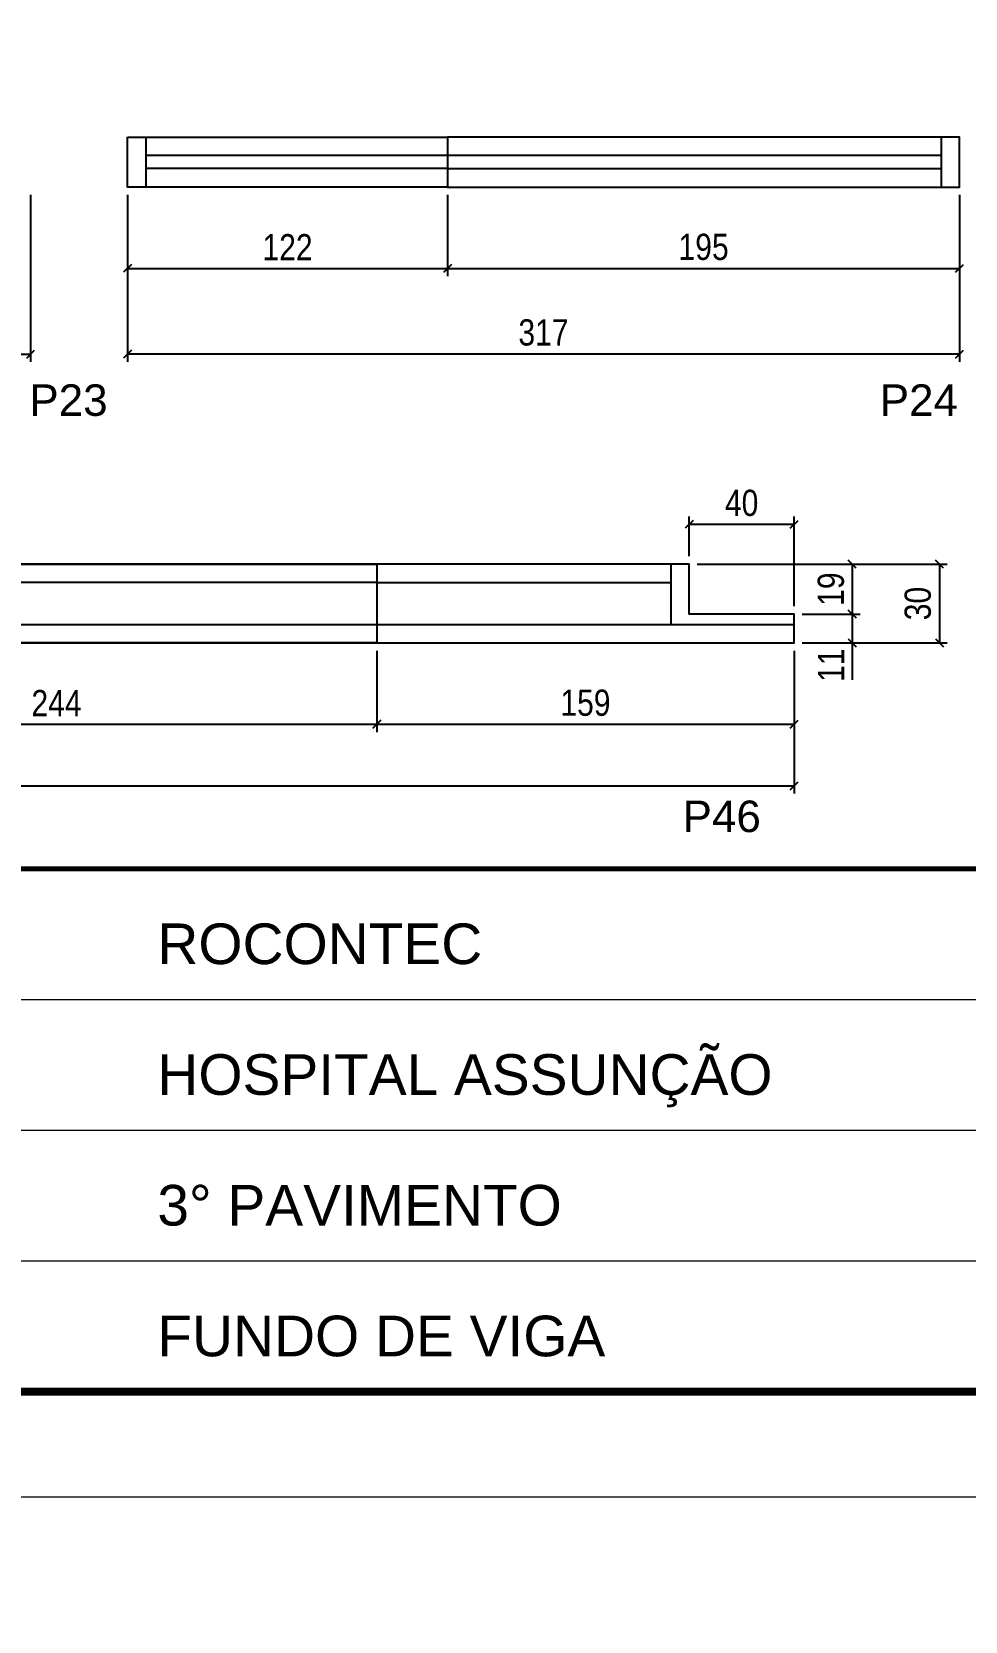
# Model space of a CAD drawing. Extents: x 2216 to 194001, y 226 to 38185.
# Drawn here: x 6051 to 6406, y 2476 to 3081 of the extents above; entities that cross this region are included whole.
import ezdxf

# ---------------------------------------------------------------- set-up
doc = ezdxf.new("R2010")
doc.units = 0
doc.linetypes.add('CONTINUO', pattern=[0])
doc.linetypes.add('DASHED', pattern=[0.75, 0.5, -0.25])
doc.layers.add('00 - FELIPE', color=2, linetype='Continuous', plot=False)
for name, color, linetype in [('5', 5, 'Continuous'), ('COTA', 241, 'Continuous'), ('Painéis', 200, 'Continuous'), ('SARR_2.2x7', 40, 'Continuous')]:
    doc.layers.add(name, color=color, linetype=linetype)
for name, color, linetype, lineweight in [('Folhas', 255, 'Continuous', 9), ('Romaneio', 3, 'Continuous', 13), ('SARRAFO DE PRESSAO', 251, 'DASHED', 9)]:
    doc.layers.add(name, color=color, linetype=linetype, lineweight=lineweight)
doc.styles.add('ARIAL', font='arial.ttf')
doc.styles.add('COTA TECNICA', font='techl___.ttf', dxfattribs={"height": 10})
doc.styles.add('COTA TECNICA-50', font='techl___.ttf', dxfattribs={"height": 10})
doc.styles.get("Standard").update_dxf_attribs({"font": 'arial.ttf'})
doc.dimstyles.new('COTA PAINEL-50', dxfattribs={"dimtxt": 10, "dimasz": 3, "dimexe": 3, "dimexo": 3, "dimgap": 3, "dimtad": 1, "dimdec": 1, "dimzin": 12, "dimdsep": 46, "dimtxsty": 'COTA TECNICA-50', "dimblk1": 'OBLIQUE', "dimblk2": 'OBLIQUE', "dimsah": 1, "dimcen": 0.9, "dimclrd": 4, "dimclre": 4, "dimclrt": 240, "dimadec": 1, "dimazin": 3, "dimtfac": 1, "dimtdec": 1, "dimtmove": 0, "dimatfit": 3, "dimfxl": 1, "dimtolj": 1, "dimtzin": 12, "dimarcsym": 0})
doc.dimstyles.new('PAINEL', dxfattribs={"dimtxt": 10, "dimasz": 3, "dimexe": 3, "dimexo": 3, "dimgap": 3, "dimtad": 1, "dimdec": 1, "dimzin": 12, "dimdsep": 46, "dimtxsty": 'COTA TECNICA', "dimblk1": 'OBLIQUE', "dimblk2": 'OBLIQUE', "dimsah": 1, "dimcen": 0.9, "dimclrd": 4, "dimclre": 4, "dimclrt": 240, "dimadec": 1, "dimazin": 3, "dimtfac": 1, "dimtdec": 1, "dimtmove": 0, "dimatfit": 3, "dimfxl": 1, "dimtolj": 1, "dimtzin": 12, "dimarcsym": 0})

# ---------------------------------------------------------------- blocks, each defined once
blk = doc.blocks.new('9999999999')
at = {"color": 30, "linetype": 'CONTINUO'}
for p, q in [((98564.56, 34379.64), (99583.98, 34379.64)), ((98564.56, 34329.83), (99487.98, 34329.83)), ((98564.56, 34280.02), (99487.98, 34280.02))]:
    blk.add_line(p, q, dxfattribs=at)
at = {"color": 30, "linetype": 'CONTINUO', "const_width": 2}
blk.add_lwpolyline([(99583.98, 34230.21), (99583.98, 34414.45, 0.414214), (99568.98, 34429.45), (98228.98, 34429.45, 0.414214), (98213.98, 34414.45), (98213.98, 34245.21, 0.414214), (98228.98, 34230.21), (99583.98, 34230.21)], format="xyb", dxfattribs=at)
at = {"layer": 'Folhas'}
blk.add_lwpolyline([(98138.98, 34190.21), (99623.98, 34190.21), (99623.98, 35240.21), (98138.98, 35240.21)], close=True, dxfattribs=at)
at = {"layer": 'Folhas', "color": 30, "const_width": 3}
blk.add_lwpolyline([(98213.98, 34230.21), (99583.98, 34230.21), (99583.98, 35200.21), (98213.98, 35200.21)], close=True, dxfattribs=at)
at = {"color": 7, "linetype": 'Continuous', "ltscale": 5, "style": 'ARIAL'}
for s, height, p in [('ROCONTEC', 15.483, (98837.68, 34393.13)), ('HOSPITAL ASSUNÇÃO', 15.4829, (98837.68, 34343.32)), ('3° PAVIMENTO', 15.4829, (98837.68, 34293.51)), ('FUNDO DE VIGA', 15.4829, (98837.68, 34243.7))]:
    blk.add_text(s, height=height, dxfattribs=at).set_placement(p)
blk = doc.blocks.new('_Oblique')
at = {"color": 0, "linetype": 'ByBlock', "lineweight": -2}
blk.add_line((-0.5, -0.5), (0.5, 0.5), dxfattribs=at)
blk = doc.blocks.new('*D101')
at = {"layer": 'COTA', "color": 4, "linetype": 'ByBlock', "lineweight": -2, "transparency": 16777216}
for p, q in [((5571.96, 2845.56), (5571.96, 2791.12)), ((6340.96, 2845.56), (6340.96, 2791.12)), ((5571.96, 2794.12), (6340.96, 2794.12))]:
    blk.add_line(p, q, dxfattribs=at)
at = {"layer": 'Defpoints', "color": 0, "linetype": 'ByBlock', "transparency": 16777216}
for p in [(5571.96, 2848.56), (6340.96, 2848.56), (6340.96, 2794.12)]:
    blk.add_point(p, dxfattribs=at)
at = {"layer": 'COTA', "color": 4, "linetype": 'ByBlock', "lineweight": -2, "transparency": 16777216, "xscale": 3, "yscale": 3, "zscale": 3, "rotation": 180}
blk.add_blockref('_Oblique', (5571.96, 2794.12), dxfattribs=at)
at = {"layer": 'COTA', "color": 4, "linetype": 'ByBlock', "lineweight": -2, "transparency": 16777216, "xscale": 3, "yscale": 3, "zscale": 3}
blk.add_blockref('_Oblique', (6340.96, 2794.12), dxfattribs=at)
at = {"layer": 'COTA', "color": 240, "linetype": 'ByBlock', "transparency": 16777216, "insert": (5956.46, 2802.25), "char_height": 10, "attachment_point": 5, "style": 'COTA TECNICA-50'}
blk.add_mtext('\\A1;769', dxfattribs=at)
blk = doc.blocks.new('*D102')
at = {"layer": 'COTA', "color": 4, "linetype": 'ByBlock', "lineweight": -2, "transparency": 16777216}
for p, q in [((6303.96, 2878.56), (6399.32, 2878.56)), ((6396.32, 2878.56), (6396.32, 2848.56)), ((6343.96, 2848.56), (6399.32, 2848.56))]:
    blk.add_line(p, q, dxfattribs=at)
at = {"layer": 'Defpoints', "color": 0, "linetype": 'ByBlock', "transparency": 16777216}
for p in [(6300.96, 2878.56), (6340.96, 2848.56), (6396.32, 2848.56)]:
    blk.add_point(p, dxfattribs=at)
at = {"layer": 'COTA', "color": 4, "linetype": 'ByBlock', "lineweight": -2, "transparency": 16777216, "xscale": 3, "yscale": 3, "zscale": 3}
for p, rotation in [((6396.32, 2878.56), 90), ((6396.32, 2848.56), 270)]:
    blk.add_blockref('_Oblique', p, dxfattribs=dict(at, rotation=rotation))
at = {"layer": 'COTA', "color": 240, "linetype": 'ByBlock', "transparency": 16777216, "insert": (6388.1, 2863.56), "char_height": 10, "attachment_point": 5, "rotation": 90, "style": 'COTA TECNICA-50'}
blk.add_mtext('\\A1;30', dxfattribs=at)
blk = doc.blocks.new('*D134')
at = {"layer": 'COTA', "color": 4, "linetype": 'ByBlock', "lineweight": -2, "transparency": 16777216}
for p, q in [((5925.63, 3019.27), (5925.63, 2955.6)), ((6050.11, 3019.27), (6050.11, 2955.6)), ((5925.63, 2958.6), (6050.11, 2958.6))]:
    blk.add_line(p, q, dxfattribs=at)
at = {"layer": 'Defpoints', "color": 0, "linetype": 'ByBlock', "transparency": 16777216}
for p in [(5925.63, 3022.27), (6050.11, 3022.27), (6050.11, 2958.6)]:
    blk.add_point(p, dxfattribs=at)
at = {"layer": 'COTA', "color": 4, "linetype": 'ByBlock', "lineweight": -2, "transparency": 16777216, "xscale": 3, "yscale": 3, "zscale": 3, "rotation": 180}
blk.add_blockref('_Oblique', (5925.63, 2958.6), dxfattribs=at)
at = {"layer": 'COTA', "color": 4, "linetype": 'ByBlock', "lineweight": -2, "transparency": 16777216, "xscale": 3, "yscale": 3, "zscale": 3}
blk.add_blockref('_Oblique', (6050.11, 2958.6), dxfattribs=at)
at = {"layer": 'COTA', "color": 240, "linetype": 'ByBlock', "transparency": 16777216, "insert": (5987.87, 2966.7), "char_height": 10, "attachment_point": 5, "style": 'COTA TECNICA-50'}
blk.add_mtext('\\A1;124.5', dxfattribs=at)
blk = doc.blocks.new('*D135')
at = {"layer": 'Defpoints', "color": 0, "linetype": 'ByBlock', "transparency": 16777216}
for p in [(6086.97, 3022.27), (6208.97, 3022.27), (6208.97, 2991.27)]:
    blk.add_point(p, dxfattribs=at)
at = {"layer": 'Romaneio', "color": 4, "linetype": 'ByBlock', "lineweight": -2, "transparency": 16777216}
for p, q in [((6086.97, 3019.27), (6086.97, 2988.27)), ((6208.97, 3019.27), (6208.97, 2988.27)), ((6086.97, 2991.27), (6208.97, 2991.27))]:
    blk.add_line(p, q, dxfattribs=at)
at = {"layer": 'Romaneio', "color": 4, "linetype": 'ByBlock', "lineweight": -2, "transparency": 16777216, "xscale": 3, "yscale": 3, "zscale": 3}
for p, rotation in [((6086.97, 2991.27), 180.0000727987055), ((6208.97, 2991.27), 7.279870543824064e-05)]:
    blk.add_blockref('_Oblique', p, dxfattribs=dict(at, rotation=rotation))
at = {"layer": 'Romaneio', "color": 240, "linetype": 'ByBlock', "transparency": 16777216, "insert": (6147.97, 2999.33), "char_height": 10, "attachment_point": 5, "rotation": 0.00007, "style": 'COTA TECNICA-50'}
blk.add_mtext('\\A1;122', dxfattribs=at)
blk = doc.blocks.new('*D136')
at = {"layer": 'Defpoints', "color": 0, "linetype": 'ByBlock', "transparency": 16777216}
for p in [(6208.97, 3022.27), (6403.97, 3022.27), (6403.97, 2991.27)]:
    blk.add_point(p, dxfattribs=at)
at = {"layer": 'Romaneio', "color": 4, "linetype": 'ByBlock', "lineweight": -2, "transparency": 16777216}
for p, q in [((6208.97, 3019.27), (6208.97, 2988.27)), ((6403.97, 3019.27), (6403.97, 2988.27)), ((6208.97, 2991.27), (6403.97, 2991.27))]:
    blk.add_line(p, q, dxfattribs=at)
at = {"layer": 'Romaneio', "color": 4, "linetype": 'ByBlock', "lineweight": -2, "transparency": 16777216, "xscale": 3, "yscale": 3, "zscale": 3, "rotation": 180}
blk.add_blockref('_Oblique', (6208.97, 2991.27), dxfattribs=at)
at = {"layer": 'Romaneio', "color": 4, "linetype": 'ByBlock', "lineweight": -2, "transparency": 16777216, "xscale": 3, "yscale": 3, "zscale": 3}
blk.add_blockref('_Oblique', (6403.97, 2991.27), dxfattribs=at)
at = {"layer": 'Romaneio', "color": 240, "linetype": 'ByBlock', "transparency": 16777216, "insert": (6306.47, 2999.41), "char_height": 10, "attachment_point": 5, "style": 'COTA TECNICA-50'}
blk.add_mtext('\\A1;195', dxfattribs=at)
blk = doc.blocks.new('*D137')
at = {"layer": 'COTA', "color": 4, "linetype": 'ByBlock', "lineweight": -2, "transparency": 16777216}
for p, q in [((6086.97, 3019.27), (6086.97, 2955.6)), ((6403.97, 3019.27), (6403.97, 2955.6)), ((6403.97, 2958.6), (6086.97, 2958.6))]:
    blk.add_line(p, q, dxfattribs=at)
at = {"layer": 'Defpoints', "color": 0, "linetype": 'ByBlock', "transparency": 16777216}
for p in [(6086.97, 3022.27), (6403.97, 3022.27), (6086.97, 2958.6)]:
    blk.add_point(p, dxfattribs=at)
at = {"layer": 'COTA', "color": 4, "linetype": 'ByBlock', "lineweight": -2, "transparency": 16777216, "xscale": 3, "yscale": 3, "zscale": 3, "rotation": 180}
blk.add_blockref('_Oblique', (6086.97, 2958.6), dxfattribs=at)
at = {"layer": 'COTA', "color": 4, "linetype": 'ByBlock', "lineweight": -2, "transparency": 16777216, "xscale": 3, "yscale": 3, "zscale": 3}
blk.add_blockref('_Oblique', (6403.97, 2958.6), dxfattribs=at)
at = {"layer": 'COTA', "color": 240, "linetype": 'ByBlock', "transparency": 16777216, "insert": (6245.47, 2966.81), "char_height": 10, "attachment_point": 5, "style": 'COTA TECNICA-50'}
blk.add_mtext('\\A1;317', dxfattribs=at)
blk = doc.blocks.new('*D59')
at = {"layer": 'Defpoints', "color": 0, "linetype": 'ByBlock', "transparency": 16777216}
for p in [(5937.96, 2848.56), (6181.96, 2848.56), (6181.96, 2817.57)]:
    blk.add_point(p, dxfattribs=at)
at = {"layer": 'Romaneio', "color": 4, "linetype": 'ByBlock', "lineweight": -2, "transparency": 16777216}
for p, q in [((5937.96, 2845.56), (5937.96, 2814.57)), ((6181.96, 2845.56), (6181.96, 2814.57)), ((5937.96, 2817.57), (6181.96, 2817.57))]:
    blk.add_line(p, q, dxfattribs=at)
at = {"layer": 'Romaneio', "color": 4, "linetype": 'ByBlock', "lineweight": -2, "transparency": 16777216, "xscale": 3, "yscale": 3, "zscale": 3, "rotation": 180}
blk.add_blockref('_Oblique', (5937.96, 2817.57), dxfattribs=at)
at = {"layer": 'Romaneio', "color": 4, "linetype": 'ByBlock', "lineweight": -2, "transparency": 16777216, "xscale": 3, "yscale": 3, "zscale": 3}
blk.add_blockref('_Oblique', (6181.96, 2817.57), dxfattribs=at)
at = {"layer": 'Romaneio', "color": 240, "linetype": 'ByBlock', "transparency": 16777216, "insert": (6059.96, 2825.64), "char_height": 10, "attachment_point": 5, "style": 'COTA TECNICA-50'}
blk.add_mtext('\\A1;244', dxfattribs=at)
blk = doc.blocks.new('*D191')
at = {"layer": 'COTA', "color": 4, "linetype": 'ByBlock', "lineweight": -2, "transparency": 16777216}
for p, q in [((6181.96, 2845.56), (6181.96, 2814.57)), ((6340.96, 2845.56), (6340.96, 2814.57)), ((6181.96, 2817.57), (6340.96, 2817.57))]:
    blk.add_line(p, q, dxfattribs=at)
at = {"layer": 'Defpoints', "color": 0, "linetype": 'ByBlock', "transparency": 16777216}
for p in [(6181.96, 2848.56), (6340.96, 2848.56), (6340.96, 2817.57)]:
    blk.add_point(p, dxfattribs=at)
at = {"layer": 'COTA', "color": 4, "linetype": 'ByBlock', "lineweight": -2, "transparency": 16777216, "xscale": 3, "yscale": 3, "zscale": 3, "rotation": 180}
blk.add_blockref('_Oblique', (6181.96, 2817.57), dxfattribs=at)
at = {"layer": 'COTA', "color": 4, "linetype": 'ByBlock', "lineweight": -2, "transparency": 16777216, "xscale": 3, "yscale": 3, "zscale": 3}
blk.add_blockref('_Oblique', (6340.96, 2817.57), dxfattribs=at)
at = {"layer": 'COTA', "color": 240, "linetype": 'ByBlock', "transparency": 16777216, "insert": (6261.46, 2825.71), "char_height": 10, "attachment_point": 5, "style": 'COTA TECNICA-50'}
blk.add_mtext('\\A1;159', dxfattribs=at)
blk = doc.blocks.new('*D194')
at = {"layer": 'COTA', "color": 4, "linetype": 'ByBlock', "lineweight": -2, "transparency": 16777216}
for p, q in [((6343.96, 2859.56), (6366.08, 2859.56)), ((6363.08, 2859.56), (6363.08, 2848.56)), ((6343.96, 2848.56), (6366.08, 2848.56)), ((6363.08, 2848.56), (6363.08, 2834.47))]:
    blk.add_line(p, q, dxfattribs=at)
at = {"layer": 'Defpoints', "color": 0, "linetype": 'ByBlock', "transparency": 16777216}
for p in [(6340.96, 2859.56), (6340.96, 2848.56), (6363.08, 2848.56)]:
    blk.add_point(p, dxfattribs=at)
at = {"layer": 'COTA', "color": 4, "linetype": 'ByBlock', "lineweight": -2, "transparency": 16777216, "xscale": 3, "yscale": 3, "zscale": 3}
for p, rotation in [((6363.08, 2859.56), 90), ((6363.08, 2848.56), 270)]:
    blk.add_blockref('_Oblique', p, dxfattribs=dict(at, rotation=rotation))
at = {"layer": 'COTA', "color": 240, "linetype": 'ByBlock', "transparency": 16777216, "insert": (6355.02, 2840.02), "char_height": 10, "attachment_point": 5, "rotation": 90, "style": 'COTA TECNICA-50'}
blk.add_mtext('\\A1;11', dxfattribs=at)
blk = doc.blocks.new('*D61')
at = {"layer": 'COTA', "color": 4, "linetype": 'ByBlock', "lineweight": -2, "transparency": 16777216}
for p, q in [((6303.96, 2878.56), (6366.08, 2878.56)), ((6363.08, 2878.56), (6363.08, 2859.56)), ((6343.96, 2859.56), (6366.08, 2859.56))]:
    blk.add_line(p, q, dxfattribs=at)
at = {"layer": 'Defpoints', "color": 0, "linetype": 'ByBlock', "transparency": 16777216}
for p in [(6300.96, 2878.56), (6340.96, 2859.56), (6363.08, 2859.56)]:
    blk.add_point(p, dxfattribs=at)
at = {"layer": 'COTA', "color": 4, "linetype": 'ByBlock', "lineweight": -2, "transparency": 16777216, "xscale": 3, "yscale": 3, "zscale": 3}
for p, rotation in [((6363.08, 2878.56), 90), ((6363.08, 2859.56), 270)]:
    blk.add_blockref('_Oblique', p, dxfattribs=dict(at, rotation=rotation))
at = {"layer": 'COTA', "color": 240, "linetype": 'ByBlock', "transparency": 16777216, "insert": (6354.99, 2869.06), "char_height": 10, "attachment_point": 5, "rotation": 90, "style": 'COTA TECNICA-50'}
blk.add_mtext('\\A1;19', dxfattribs=at)
blk = doc.blocks.new('*D62')
at = {"layer": 'COTA', "color": 4, "linetype": 'ByBlock', "lineweight": -2, "transparency": 16777216}
for p, q in [((6300.96, 2881.56), (6300.96, 2896.75)), ((6340.96, 2862.56), (6340.96, 2896.75)), ((6300.96, 2893.75), (6340.96, 2893.75))]:
    blk.add_line(p, q, dxfattribs=at)
at = {"layer": 'Defpoints', "color": 0, "linetype": 'ByBlock', "transparency": 16777216}
for p in [(6340.96, 2893.75), (6300.96, 2878.56), (6340.96, 2859.56)]:
    blk.add_point(p, dxfattribs=at)
at = {"layer": 'COTA', "color": 4, "linetype": 'ByBlock', "lineweight": -2, "transparency": 16777216, "xscale": 3, "yscale": 3, "zscale": 3, "rotation": 180}
blk.add_blockref('_Oblique', (6300.96, 2893.75), dxfattribs=at)
at = {"layer": 'COTA', "color": 4, "linetype": 'ByBlock', "lineweight": -2, "transparency": 16777216, "xscale": 3, "yscale": 3, "zscale": 3}
blk.add_blockref('_Oblique', (6340.96, 2893.75), dxfattribs=at)
at = {"layer": 'COTA', "color": 240, "linetype": 'ByBlock', "transparency": 16777216, "insert": (6320.96, 2901.85), "char_height": 10, "attachment_point": 5, "style": 'COTA TECNICA-50'}
blk.add_mtext('\\A1;40', dxfattribs=at)
blk = doc.blocks.new('*D240')
at = {"layer": '00 - FELIPE', "color": 4, "lineweight": -2, "transparency": 16777216}
for p, q in [((4670.34, 1925.59), (4670.34, 1893.92)), ((4715.34, 1925.59), (4715.34, 1893.92)), ((4670.34, 1896.92), (4715.34, 1896.92))]:
    blk.add_line(p, q, dxfattribs=at)
at = {"layer": 'Defpoints', "color": 0, "linetype": 'ByBlock', "transparency": 16777216}
for p in [(193755.23, 38185.02), (193999.23, 38185.02), (193999.23, 38154.03)]:
    blk.add_point(p, dxfattribs=at)
at = {"layer": 'Defpoints', "color": 0, "transparency": 16777216}
for p in [(4670.34, 1928.59), (4715.34, 1928.59), (4715.34, 1896.92)]:
    blk.add_point(p, dxfattribs=at)
at = {"layer": 'Romaneio', "color": 4, "linetype": 'ByBlock', "lineweight": -2, "transparency": 16777216}
for p, q in [((193755.23, 38182.02), (193755.23, 38151.03)), ((193999.23, 38182.02), (193999.23, 38151.03)), ((193755.23, 38154.03), (193999.23, 38154.03))]:
    blk.add_line(p, q, dxfattribs=at)
at = {"layer": '00 - FELIPE', "color": 4, "lineweight": -2, "transparency": 16777216, "xscale": 3, "yscale": 3, "zscale": 3, "rotation": 180}
blk.add_blockref('_Oblique', (4670.34, 1896.92), dxfattribs=at)
at = {"layer": '00 - FELIPE', "color": 4, "lineweight": -2, "transparency": 16777216, "xscale": 3, "yscale": 3, "zscale": 3}
blk.add_blockref('_Oblique', (4715.34, 1896.92), dxfattribs=at)
at = {"layer": 'Romaneio', "color": 4, "linetype": 'ByBlock', "lineweight": -2, "transparency": 16777216, "xscale": 3, "yscale": 3, "zscale": 3, "rotation": 180}
blk.add_blockref('_Oblique', (193755.23, 38154.03), dxfattribs=at)
at = {"layer": 'Romaneio', "color": 4, "linetype": 'ByBlock', "lineweight": -2, "transparency": 16777216, "xscale": 3, "yscale": 3, "zscale": 3}
blk.add_blockref('_Oblique', (193999.23, 38154.03), dxfattribs=at)
at = {"layer": '00 - FELIPE', "color": 240, "transparency": 16777216, "insert": (4692.84, 1905.03), "char_height": 10, "attachment_point": 5, "style": 'COTA TECNICA'}
blk.add_mtext('\\A1;45', dxfattribs=at)
at = {"layer": 'Romaneio', "color": 240, "linetype": 'ByBlock', "transparency": 16777216, "insert": (193877.23, 38162.1), "char_height": 10, "attachment_point": 5, "style": 'COTA TECNICA-50'}
blk.add_mtext('\\A1;244', dxfattribs=at)
blk = doc.blocks.new('*D241')
at = {"layer": '00 - FELIPE', "color": 4, "lineweight": -2, "transparency": 16777216}
for p, q in [((4715.34, 1925.59), (4715.34, 1893.92)), ((4959.37, 1925.59), (4959.37, 1893.92)), ((4715.34, 1896.92), (4959.37, 1896.92))]:
    blk.add_line(p, q, dxfattribs=at)
at = {"layer": 'Defpoints', "color": 0, "linetype": 'ByBlock', "transparency": 16777216}
for p in [(193755.23, 38185.02), (193999.23, 38185.02), (193755.23, 38125.7)]:
    blk.add_point(p, dxfattribs=at)
at = {"layer": 'Defpoints', "color": 0, "transparency": 16777216}
for p in [(4715.34, 1928.59), (4959.37, 1928.59), (4959.37, 1896.92)]:
    blk.add_point(p, dxfattribs=at)
at = {"layer": 'Painéis', "color": 4, "linetype": 'ByBlock', "lineweight": -2, "transparency": 16777216}
for p, q in [((193755.23, 38182.02), (193755.23, 38122.7)), ((193999.23, 38182.02), (193999.23, 38122.7)), ((193999.23, 38125.7), (193755.23, 38125.7))]:
    blk.add_line(p, q, dxfattribs=at)
at = {"layer": '00 - FELIPE', "color": 4, "lineweight": -2, "transparency": 16777216, "xscale": 3, "yscale": 3, "zscale": 3, "rotation": 180}
blk.add_blockref('_Oblique', (4715.34, 1896.92), dxfattribs=at)
at = {"layer": '00 - FELIPE', "color": 4, "lineweight": -2, "transparency": 16777216, "xscale": 3, "yscale": 3, "zscale": 3}
blk.add_blockref('_Oblique', (4959.37, 1896.92), dxfattribs=at)
at = {"layer": 'Painéis', "color": 4, "linetype": 'ByBlock', "lineweight": -2, "transparency": 16777216, "xscale": 3, "yscale": 3, "zscale": 3, "rotation": 180}
blk.add_blockref('_Oblique', (193755.23, 38125.7), dxfattribs=at)
at = {"layer": 'Painéis', "color": 4, "linetype": 'ByBlock', "lineweight": -2, "transparency": 16777216, "xscale": 3, "yscale": 3, "zscale": 3}
blk.add_blockref('_Oblique', (193999.23, 38125.7), dxfattribs=at)
at = {"layer": '00 - FELIPE', "color": 240, "transparency": 16777216, "insert": (4837.36, 1904.99), "char_height": 10, "attachment_point": 5, "style": 'COTA TECNICA'}
blk.add_mtext('\\A1;244', dxfattribs=at)
at = {"layer": 'Painéis', "color": 240, "linetype": 'ByBlock', "transparency": 16777216, "insert": (193877.23, 38133.76), "char_height": 10, "attachment_point": 5, "style": 'COTA TECNICA-50'}
blk.add_mtext('\\A1;2X', dxfattribs=at)

msp = doc.modelspace()

# ---------------------------------------------------------------- linework, layer by layer
at = {"layer": 'Painéis', "linetype": 'Continuous'}
for points in [[(6086.97, 3041.27), (6208.97, 3041.27), (6208.97, 3022.27), (6086.97, 3022.27)], [(6208.97, 3022.27), (6403.97, 3022.27), (6403.97, 3041.27), (6208.97, 3041.27)], [(5937.96, 2878.56), (6181.96, 2878.56), (6181.96, 2848.56), (5937.96, 2848.56)]]:
    msp.add_lwpolyline(points, close=True, dxfattribs=at)
at = {"layer": 'Painéis', "linetype": 'ByBlock'}
msp.add_lwpolyline([(5571.96, 2859.56), (5571.96, 2848.56), (6340.96, 2848.56), (6340.96, 2859.56), (6300.96, 2859.56), (6300.96, 2878.56), (5590.96, 2878.56), (5590.96, 2859.56), (5571.96, 2859.56)], dxfattribs=at)
at = {"layer": 'SARR_2.2x7', "linetype": 'Continuous'}
for p, q in [((6093.97, 3041.27), (6093.97, 3022.27)), ((6396.97, 3041.27), (6396.97, 3022.27)), ((6208.97, 3034.27), (6093.97, 3034.27)), ((6396.97, 3034.27), (6208.97, 3034.27)), ((6208.97, 3029.27), (6093.97, 3029.27)), ((6208.97, 3029.27), (6396.97, 3029.27)), ((6293.96, 2878.56), (6293.96, 2855.56)), ((6181.96, 2871.56), (5937.96, 2871.56)), ((6181.96, 2871.56), (6293.96, 2871.56)), ((5937.96, 2855.56), (6181.96, 2855.56)), ((6181.96, 2855.56), (6340.96, 2855.56))]:
    msp.add_line(p, q, dxfattribs=at)

# ---------------------------------------------------------------- block references
at = {"layer": 'SARRAFO DE PRESSAO', "color": 6, "linetype": 'ByBlock'}
msp.add_blockref('9999999999', (-92739.29, -31666.96), dxfattribs=at)

# ---------------------------------------------------------------- texts
at = {"layer": '5', "linetype": 'Continuous'}
for s, p in [('P23', (6049.61, 2935.08)), ('P24', (6373.56, 2935.08)), ('P46', (6298.46, 2776.48))]:
    msp.add_text(s, height=12, rotation=359.99996, dxfattribs=at).set_placement(p)

# ---------------------------------------------------------------- dimensions: what is measured, and where the dimension line sits
at = {"layer": '00 - FELIPE'}
for base, p1, p2, picture, middle in [((4715.34, 1896.92), (4670.34, 1928.59), (4715.34, 1928.59), '*D240', (4692.84, 1905.03)), ((4959.37, 1896.92), (4715.34, 1928.59), (4959.37, 1928.59), '*D241', (4837.36, 1904.99))]:
    dim = msp.add_linear_dim(base=base, p1=p1, p2=p2, dimstyle='PAINEL', dxfattribs=at)
    dim.commit()
    dim.dimension.update_dxf_attribs({"geometry": picture, "text_midpoint": middle})
at = {"layer": 'COTA', "linetype": 'ByBlock'}
for base, p1, p2, picture, middle in [((6050.11, 2958.6), (5925.63, 3022.27), (6050.11, 3022.27), '*D134', (5987.87, 2966.7)), ((6086.97, 2958.6), (6403.97, 3022.27), (6086.97, 3022.27), '*D137', (6245.47, 2966.81)), ((6340.96, 2893.75), (6300.96, 2878.56), (6340.96, 2859.56), '*D62', (6320.96, 2901.85)), ((6340.96, 2794.12), (5571.96, 2848.56), (6340.96, 2848.56), '*D101', (5956.46, 2802.25)), ((6340.96, 2817.57), (6181.96, 2848.56), (6340.96, 2848.56), '*D191', (6261.46, 2825.71))]:
    dim = msp.add_linear_dim(base=base, p1=p1, p2=p2, dimstyle='COTA PAINEL-50', override={"dimarcsym": 1}, dxfattribs=at)
    dim.commit()
    dim.dimension.update_dxf_attribs({"geometry": picture, "text_midpoint": middle})
for base, p1, p2, picture, middle in [((6396.32, 2848.56), (6300.96, 2878.56), (6340.96, 2848.56), '*D102', (6388.1, 2863.56)), ((6363.08, 2859.56), (6300.96, 2878.56), (6340.96, 2859.56), '*D61', (6354.99, 2869.06)), ((6363.08, 2848.56), (6340.96, 2859.56), (6340.96, 2848.56), '*D194', (6355.02, 2840.02))]:
    dim = msp.add_linear_dim(base=base, p1=p1, p2=p2, angle=90, dimstyle='COTA PAINEL-50', override={"dimarcsym": 1}, dxfattribs=at)
    dim.commit()
    dim.dimension.update_dxf_attribs({"geometry": picture, "text_midpoint": middle})
at = {"layer": 'Romaneio', "linetype": 'ByBlock'}
for p1, p2, picture, middle in [((6086.97, 3022.27), (6208.97, 3022.27), '*D135', (6147.97, 2999.33)), ((6208.97, 3022.27), (6403.97, 3022.27), '*D136', (6306.47, 2999.41)), ((5937.96, 2848.56), (6181.96, 2848.56), '*D59', (6059.96, 2825.64))]:
    dim = msp.add_aligned_dim(p1=p1, p2=p2, distance=-30.99, dimstyle='COTA PAINEL-50', override={"dimarcsym": 1}, dxfattribs=at)
    dim.commit()
    dim.dimension.update_dxf_attribs({"geometry": picture, "text_midpoint": middle})

doc.saveas('drawing.dxf')
